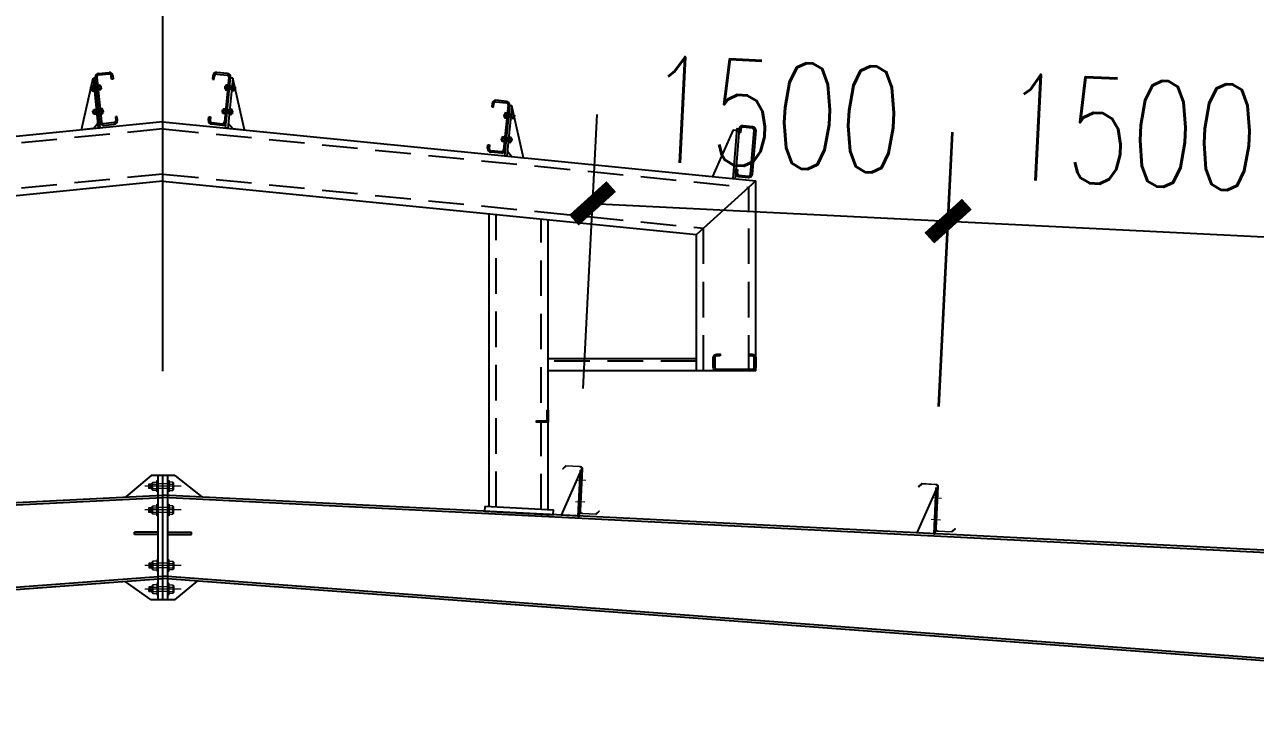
# Model space of a CAD drawing. Extents: x -33967 to 1773478, y -1022458 to -784650.
# Drawn here: x 1696841 to 1702030, y -977684 to -974708 of the extents above; entities that cross this region are included whole.
import ezdxf

# ---------------------------------------------------------------- set-up
doc = ezdxf.new("R2010")
doc.units = 0
doc.header["$LTSCALE"] = 1000
doc.header["$MEASUREMENT"] = 0
doc.linetypes.add('ACAD_ISO02W100', pattern=[15, 12, -3])
doc.linetypes.add('DASHED', pattern=[0.75, 0.5, -0.25])
for name, color, linetype, lineweight in [('6', 253, 'Continuous', 13), ('檩条', 30, 'Continuous', 5), ('螺栓', 15, 'Continuous', 18)]:
    doc.layers.add(name, color=color, linetype=linetype, lineweight=lineweight)
for name, color, linetype in [('AXIS', 3, 'Continuous'), ('BOLT', 251, 'Continuous'), ('G L', 150, 'Continuous'), ('GL', 150, 'Continuous'), ('Prof', 2, 'Continuous'), ('PZ', 202, 'Continuous'), ('SPACE', 7, 'Continuous'), ('型钢', 6, 'Continuous'), ('檩托板', 7, 'Continuous')]:
    doc.layers.add(name, color=color, linetype=linetype)
doc.styles.add('_TCH_DIM_T3', font='SIMPLEX', dxfattribs={"width": 0.705882, "bigfont": 'GBCBIG'})
doc.dimstyles.new('TCH_150_1', dxfattribs={"dimtxt": 446.25, "dimasz": 150, "dimexe": 375, "dimexo": 450, "dimgap": 189.375, "dimtad": 1, "dimdec": 0, "dimzin": 0, "dimdsep": 46, "dimtxsty": '_TCH_DIM_T3', "dimblk": 'ARCHTICK', "dimcen": 0.09, "dimclrd": 256, "dimclre": 256, "dimclrt": 7, "dimazin": 2, "dimtfac": 1, "dimtdec": 0, "dimtix": 1, "dimtmove": 2, "dimatfit": 3, "dimfxl": 1, "dimtolj": 1, "dimtzin": 0, "dimarcsym": 0})
pattern_1 = [(84.2751895, (1625870.034, -1141470.902), (6.3385477, -0.63544338), []), (84.2751895, (1625873.2036, -1141471.2197), (6.3385477, -0.63544338), [3.18515994, -1.59257997])]
pattern_2 = [(84.2751895, (1625870.034, -1141470.902), (6.3385477, -0.63544338), []), (84.2751895, (1625873.2036, -1141471.2197), (6.3385477, -0.63544338), [3.18515994, -1.59257997])]
pattern_3 = [(84.2751895, (1625860.059, -1141570.403), (6.3385477, -0.63544338), []), (84.2751895, (1625863.2285, -1141570.721), (6.3385477, -0.63544338), [3.18515994, -1.59257997])]
pattern_4 = [(84.2751895, (1625860.059, -1141570.403), (6.3385477, -0.63544338), []), (84.2751895, (1625863.2285, -1141570.721), (6.3385477, -0.63544338), [3.18515994, -1.59257997])]
pattern_5 = [(264.2751895, (1660086.821, -800103.0796), (6.3385477, -0.63544338), []), (264.2751895, (1660089.9905, -800103.3973), (6.3385477, -0.63544338), [3.18515994, -1.59257997])]
pattern_6 = [(264.2751895, (1660086.821, -800103.0796), (6.3385477, -0.63544338), []), (264.2751895, (1660089.9905, -800103.3973), (6.3385477, -0.63544338), [3.18515994, -1.59257997])]
pattern_7 = [(264.2751895, (1660076.846, -800202.581), (6.3385477, -0.63544338), []), (264.2751895, (1660080.0154, -800202.8986), (6.3385477, -0.63544338), [3.18515994, -1.59257997])]
pattern_8 = [(264.2751895, (1660076.846, -800202.581), (6.3385477, -0.63544338), []), (264.2751895, (1660080.0154, -800202.8986), (6.3385477, -0.63544338), [3.18515994, -1.59257997])]
pattern_9 = [(84.2751895, (1625870.034, -1141470.902), (6.3385477, -0.63544338), []), (84.2751895, (1625873.2036, -1141471.2197), (6.3385477, -0.63544338), [3.18515994, -1.59257997])]
pattern_10 = [(84.2751895, (1625870.034, -1141470.902), (6.3385477, -0.63544338), []), (84.2751895, (1625873.2036, -1141471.2197), (6.3385477, -0.63544338), [3.18515994, -1.59257997])]
pattern_11 = [(84.2751895, (1625860.059, -1141570.403), (6.3385477, -0.63544338), []), (84.2751895, (1625863.2285, -1141570.721), (6.3385477, -0.63544338), [3.18515994, -1.59257997])]
pattern_12 = [(84.2751895, (1625860.059, -1141570.403), (6.3385477, -0.63544338), []), (84.2751895, (1625863.2285, -1141570.721), (6.3385477, -0.63544338), [3.18515994, -1.59257997])]
pattern_13 = [(264.2751895, (1660086.821, -800103.0796), (6.3385477, -0.63544338), []), (264.2751895, (1660089.9905, -800103.3973), (6.3385477, -0.63544338), [3.18515994, -1.59257997])]
pattern_14 = [(264.2751895, (1660086.821, -800103.0796), (6.3385477, -0.63544338), []), (264.2751895, (1660089.9905, -800103.3973), (6.3385477, -0.63544338), [3.18515994, -1.59257997])]
pattern_15 = [(264.2751895, (1660076.846, -800202.581), (6.3385477, -0.63544338), []), (264.2751895, (1660080.0154, -800202.8986), (6.3385477, -0.63544338), [3.18515994, -1.59257997])]
pattern_16 = [(264.2751895, (1660076.846, -800202.581), (6.3385477, -0.63544338), []), (264.2751895, (1660080.0154, -800202.8986), (6.3385477, -0.63544338), [3.18515994, -1.59257997])]

# ---------------------------------------------------------------- blocks, each defined once
blk = doc.blocks.new('LT')
at = {"layer": '檩托板', "elevation": 0.3}
for points in [[(1356481.7, 98209.6), (1356487.7, 98210), (1356497.9, 98018.2), (1356491.9, 98017.9)], [(1356488.2, 98200), (1356497.9, 98018.2), (1356567.8, 98021.9)]]:
    blk.add_lwpolyline(points, close=True, dxfattribs=at)
at = {"layer": '檩条', "color": 1, "linetype": 'Continuous'}
for p, q in [((1356503.9, 98171, -1.7), (1356464.1, 98168.9, -1.7)), ((1356508.8, 98079.6, -1.7), (1356468.9, 98077.5, -1.7))]:
    blk.add_line(p, q, dxfattribs=at)
at = {"layer": '檩条', "elevation": -1.7}
blk.add_lwpolyline([(1356481.4, 98214.6, -0.414214), (1356490.9, 98225.1), (1356546.6, 98228.1), (1356560.7, 98215.4), (1356562.7, 98217.6), (1356547.7, 98231.2), (1356487.7, 98228, 0.414214), (1356478.3, 98217.5), (1356487.7, 98040.7, -0.414214), (1356478.2, 98030.2), (1356422.6, 98027.2), (1356408.4, 98040), (1356406.4, 98037.7), (1356421.5, 98024.2), (1356481.4, 98027.4, 0.414214), (1356490.9, 98037.9), (1356481.4, 98214.6)], format="xyb", dxfattribs=at)
at = {"layer": '檩条', "color": 1, "linetype": 'Continuous'}
for points in [[(1356481.5, 98157.6, -1.7), (1356480.2, 98182, -1.7), (1356490.5, 98158, -1.7), (1356489.2, 98182.5, -1.7)], [(1356485, 98090.6, -1.7), (1356486.3, 98066.2, -1.7), (1356494, 98091.1, -1.7), (1356495.3, 98066.7, -1.7)]]:
    blk.add_solid(points, dxfattribs=at)
blk = doc.blocks.new('_ArchTick')
at = {"color": 0, "linetype": 'ByBlock', "const_width": 0.4}
blk.add_lwpolyline([(-0.5, -0.5), (0.5, 0.5)], dxfattribs=at)
blk = doc.blocks.new('*D476')
at = {"layer": 'AXIS', "lineweight": -2, "transparency": 16777216}
for p, q in [((1699196.4, -976243.1), (1699254.2, -975087.4)), ((1700694.5, -976318), (1700752.3, -975162.3)), ((1699235.5, -975461.9), (1700733.6, -975536.8))]:
    blk.add_line(p, q, dxfattribs=at)
at = {"layer": 'Defpoints', "color": 0, "transparency": 16777216}
for p in [(1700733.6, -975536.8), (1699173.9, -976692.6, 0), (1700672.1, -976767.5, 0)]:
    blk.add_point(p, dxfattribs=at)
at = {"layer": 'AXIS', "lineweight": -2, "transparency": 16777216, "xscale": 150, "yscale": 150, "zscale": 150}
for p, rotation in [((1699235.5, -975461.9), 177.1375947688727), ((1700733.6, -975536.8), 357.1375947688728)]:
    blk.add_blockref('_ArchTick', p, dxfattribs=dict(at, rotation=rotation))
at = {"layer": 'AXIS', "color": 7, "transparency": 16777216, "insert": (1700005.1, -975087.4), "char_height": 446.25, "attachment_point": 5, "rotation": 357.1376, "style": '_TCH_DIM_T3'}
blk.add_mtext('\\A1;1500', dxfattribs=at)
blk = doc.blocks.new('*D477')
at = {"layer": 'AXIS', "lineweight": -2, "transparency": 16777216}
for p, q in [((1700696.4, -976318.1), (1700754.2, -975162.4)), ((1702194.5, -976393), (1702252.3, -975237.3)), ((1700735.5, -975536.9), (1702233.6, -975611.8))]:
    blk.add_line(p, q, dxfattribs=at)
at = {"layer": 'Defpoints', "color": 0, "transparency": 16777216}
for p in [(1702233.6, -975611.8), (1700673.9, -976767.6, 0), (1702172.1, -976842.5, 0)]:
    blk.add_point(p, dxfattribs=at)
at = {"layer": 'AXIS', "lineweight": -2, "transparency": 16777216, "xscale": 150, "yscale": 150, "zscale": 150}
for p, rotation in [((1700735.5, -975536.9), 177.1375947688727), ((1702233.6, -975611.8), 357.1375947688728)]:
    blk.add_blockref('_ArchTick', p, dxfattribs=dict(at, rotation=rotation))
at = {"layer": 'AXIS', "color": 7, "transparency": 16777216, "insert": (1701505.1, -975162.4), "char_height": 446.25, "attachment_point": 5, "rotation": 357.1376, "style": '_TCH_DIM_T3'}
blk.add_mtext('\\A1;1500', dxfattribs=at)
blk = doc.blocks.new('*D2005')
at = {"layer": 'AXIS', "lineweight": -2, "transparency": 16777216}
for p, q in [((1691423.9, -975399.2), (1691423.9, -972735.5)), ((1697423.9, -976169.9), (1697423.9, -972735.5)), ((1691423.9, -973110.5), (1697423.9, -973110.5))]:
    blk.add_line(p, q, dxfattribs=at)
at = {"layer": 'Defpoints', "color": 0, "transparency": 16777216}
for p in [(1697423.9, -973110.5), (1691423.9, -975849.2), (1697423.9, -976619.9, 2.6)]:
    blk.add_point(p, dxfattribs=at)
at = {"layer": 'AXIS', "lineweight": -2, "transparency": 16777216, "xscale": 150, "yscale": 150, "zscale": 150, "rotation": 180}
blk.add_blockref('_ArchTick', (1691423.9, -973110.5), dxfattribs=at)
at = {"layer": 'AXIS', "lineweight": -2, "transparency": 16777216, "xscale": 150, "yscale": 150, "zscale": 150}
blk.add_blockref('_ArchTick', (1697423.9, -973110.5), dxfattribs=at)
at = {"layer": 'AXIS', "color": 7, "transparency": 16777216, "insert": (1694423.9, -972698), "char_height": 446.25, "attachment_point": 5, "style": '_TCH_DIM_T3'}
blk.add_mtext('\\A1;6000', dxfattribs=at)
blk = doc.blocks.new('*D2009')
at = {"layer": 'AXIS', "lineweight": -2, "transparency": 16777216}
for p, q in [((1697423.9, -976169.9), (1697423.9, -972735.5)), ((1703423.9, -975399.2), (1703423.9, -972735.5)), ((1703423.9, -973110.5), (1697423.9, -973110.5))]:
    blk.add_line(p, q, dxfattribs=at)
at = {"layer": 'Defpoints', "color": 0, "transparency": 16777216}
for p in [(1697423.9, -973110.5), (1703423.9, -975849.2), (1697423.9, -976619.9, 2.6)]:
    blk.add_point(p, dxfattribs=at)
at = {"layer": 'AXIS', "lineweight": -2, "transparency": 16777216, "xscale": 150, "yscale": 150, "zscale": 150, "rotation": 180}
blk.add_blockref('_ArchTick', (1697423.9, -973110.5), dxfattribs=at)
at = {"layer": 'AXIS', "lineweight": -2, "transparency": 16777216, "xscale": 150, "yscale": 150, "zscale": 150}
blk.add_blockref('_ArchTick', (1703423.9, -973110.5), dxfattribs=at)
at = {"layer": 'AXIS', "color": 7, "transparency": 16777216, "insert": (1700423.9, -972698), "char_height": 446.25, "attachment_point": 5, "style": '_TCH_DIM_T3'}
blk.add_mtext('\\A1;6000', dxfattribs=at)

msp = doc.modelspace()

# ---------------------------------------------------------------- hatches: boundary and pattern name
at = {"layer": '螺栓'}
h = msp.add_hatch(dxfattribs=at)
h.set_pattern_fill('BRASS', color=256, scale=1.0032, angle=90, style=0)
h.set_pattern_definition(pattern_1)
h.paths.add_polyline_path([(1697377.6, -976644.6), (1697363.9, -976644.6), (1697363.9, -976664.6), (1697377.6, -976664.6)])
h = msp.add_hatch(dxfattribs=at)
h.set_pattern_fill('BRASS', color=256, scale=1.0032, angle=90, style=0)
h.set_pattern_definition(pattern_2)
h.paths.add_polyline_path([(1697377.6, -976644.6), (1697363.9, -976644.6), (1697363.9, -976664.6), (1697377.6, -976664.6)])
h = msp.add_hatch(dxfattribs=at)
h.set_pattern_fill('BRASS', color=256, scale=1.0032, angle=90, style=0)
h.set_pattern_definition(pattern_1)
h.paths.add_polyline_path([(1697377.6, -976644.6), (1697363.9, -976644.6), (1697363.9, -976664.6), (1697377.6, -976664.6)])
h = msp.add_hatch(dxfattribs=at)
h.set_pattern_fill('BRASS', color=256, scale=1.0032, angle=90, style=0)
h.set_pattern_definition(pattern_2)
h.paths.add_polyline_path([(1697377.6, -976644.6), (1697363.9, -976644.6), (1697363.9, -976664.6), (1697377.6, -976664.6)])
h = msp.add_hatch(dxfattribs=at)
h.set_pattern_fill('BRASS', color=256, scale=1.0032, angle=90, style=0)
h.set_pattern_definition(pattern_9)
h.paths.add_polyline_path([(1697377.6, -976644.6), (1697363.9, -976644.6), (1697363.9, -976664.6), (1697377.6, -976664.6)])
h = msp.add_hatch(dxfattribs=at)
h.set_pattern_fill('BRASS', color=256, scale=1.0032, angle=90, style=0)
h.set_pattern_definition(pattern_10)
h.paths.add_polyline_path([(1697377.6, -976644.6), (1697363.9, -976644.6), (1697363.9, -976664.6), (1697377.6, -976664.6)])
h = msp.add_hatch(dxfattribs=at)
h.set_pattern_fill('BRASS', color=256, scale=1.0032, angle=90, style=0)
h.set_pattern_definition(pattern_9)
h.paths.add_polyline_path([(1697377.6, -976644.6), (1697363.9, -976644.6), (1697363.9, -976664.6), (1697377.6, -976664.6)])
h = msp.add_hatch(dxfattribs=at)
h.set_pattern_fill('BRASS', color=256, scale=1.0032, angle=90, style=0)
h.set_pattern_definition(pattern_10)
h.paths.add_polyline_path([(1697377.6, -976644.6), (1697363.9, -976644.6), (1697363.9, -976664.6), (1697377.6, -976664.6)])
h = msp.add_hatch(dxfattribs=at)
h.set_pattern_fill('BRASS', color=256, scale=1.0032, angle=90, style=0)
h.set_pattern_definition(pattern_3)
h.paths.add_polyline_path([(1697377.6, -976744.6), (1697363.9, -976744.6), (1697363.9, -976764.6), (1697377.6, -976764.6)])
h = msp.add_hatch(dxfattribs=at)
h.set_pattern_fill('BRASS', color=256, scale=1.0032, angle=90, style=0)
h.set_pattern_definition(pattern_4)
h.paths.add_polyline_path([(1697377.6, -976744.6), (1697363.9, -976744.6), (1697363.9, -976764.6), (1697377.6, -976764.6)])
h = msp.add_hatch(dxfattribs=at)
h.set_pattern_fill('BRASS', color=256, scale=1.0032, angle=90, style=0)
h.set_pattern_definition(pattern_3)
h.paths.add_polyline_path([(1697377.6, -976744.6), (1697363.9, -976744.6), (1697363.9, -976764.6), (1697377.6, -976764.6)])
h = msp.add_hatch(dxfattribs=at)
h.set_pattern_fill('BRASS', color=256, scale=1.0032, angle=90, style=0)
h.set_pattern_definition(pattern_4)
h.paths.add_polyline_path([(1697377.6, -976744.6), (1697363.9, -976744.6), (1697363.9, -976764.6), (1697377.6, -976764.6)])
h = msp.add_hatch(dxfattribs=at)
h.set_pattern_fill('BRASS', color=256, scale=1.0032, angle=90, style=0)
h.set_pattern_definition(pattern_11)
h.paths.add_polyline_path([(1697377.6, -976744.6), (1697363.9, -976744.6), (1697363.9, -976764.6), (1697377.6, -976764.6)])
h = msp.add_hatch(dxfattribs=at)
h.set_pattern_fill('BRASS', color=256, scale=1.0032, angle=90, style=0)
h.set_pattern_definition(pattern_12)
h.paths.add_polyline_path([(1697377.6, -976744.6), (1697363.9, -976744.6), (1697363.9, -976764.6), (1697377.6, -976764.6)])
h = msp.add_hatch(dxfattribs=at)
h.set_pattern_fill('BRASS', color=256, scale=1.0032, angle=90, style=0)
h.set_pattern_definition(pattern_11)
h.paths.add_polyline_path([(1697377.6, -976744.6), (1697363.9, -976744.6), (1697363.9, -976764.6), (1697377.6, -976764.6)])
h = msp.add_hatch(dxfattribs=at)
h.set_pattern_fill('BRASS', color=256, scale=1.0032, angle=90, style=0)
h.set_pattern_definition(pattern_12)
h.paths.add_polyline_path([(1697377.6, -976744.6), (1697363.9, -976744.6), (1697363.9, -976764.6), (1697377.6, -976764.6)])
h = msp.add_hatch(dxfattribs=at)
h.set_pattern_fill('BRASS', color=256, scale=1.0032, angle=90, style=0)
h.set_pattern_definition(pattern_5)
h.paths.add_polyline_path([(1697377.6, -976998.8), (1697363.9, -976998.8), (1697363.9, -976978.7), (1697377.6, -976978.7)])
h = msp.add_hatch(dxfattribs=at)
h.set_pattern_fill('BRASS', color=256, scale=1.0032, angle=90, style=0)
h.set_pattern_definition(pattern_6)
h.paths.add_polyline_path([(1697377.6, -976998.8), (1697363.9, -976998.8), (1697363.9, -976978.7), (1697377.6, -976978.7)])
h = msp.add_hatch(dxfattribs=at)
h.set_pattern_fill('BRASS', color=256, scale=1.0032, angle=90, style=0)
h.set_pattern_definition(pattern_5)
h.paths.add_polyline_path([(1697377.6, -976998.8), (1697363.9, -976998.8), (1697363.9, -976978.7), (1697377.6, -976978.7)])
h = msp.add_hatch(dxfattribs=at)
h.set_pattern_fill('BRASS', color=256, scale=1.0032, angle=90, style=0)
h.set_pattern_definition(pattern_6)
h.paths.add_polyline_path([(1697377.6, -976998.8), (1697363.9, -976998.8), (1697363.9, -976978.7), (1697377.6, -976978.7)])
h = msp.add_hatch(dxfattribs=at)
h.set_pattern_fill('BRASS', color=256, scale=1.0032, angle=90, style=0)
h.set_pattern_definition(pattern_13)
h.paths.add_polyline_path([(1697377.6, -976998.8), (1697363.9, -976998.8), (1697363.9, -976978.7), (1697377.6, -976978.7)])
h = msp.add_hatch(dxfattribs=at)
h.set_pattern_fill('BRASS', color=256, scale=1.0032, angle=90, style=0)
h.set_pattern_definition(pattern_14)
h.paths.add_polyline_path([(1697377.6, -976998.8), (1697363.9, -976998.8), (1697363.9, -976978.7), (1697377.6, -976978.7)])
h = msp.add_hatch(dxfattribs=at)
h.set_pattern_fill('BRASS', color=256, scale=1.0032, angle=90, style=0)
h.set_pattern_definition(pattern_13)
h.paths.add_polyline_path([(1697377.6, -976998.8), (1697363.9, -976998.8), (1697363.9, -976978.7), (1697377.6, -976978.7)])
h = msp.add_hatch(dxfattribs=at)
h.set_pattern_fill('BRASS', color=256, scale=1.0032, angle=90, style=0)
h.set_pattern_definition(pattern_14)
h.paths.add_polyline_path([(1697377.6, -976998.8), (1697363.9, -976998.8), (1697363.9, -976978.7), (1697377.6, -976978.7)])
h = msp.add_hatch(dxfattribs=at)
h.set_pattern_fill('BRASS', color=256, scale=1.0032, angle=90, style=0)
h.set_pattern_definition(pattern_7)
h.paths.add_polyline_path([(1697377.6, -977098.8), (1697363.9, -977098.8), (1697363.9, -977078.7), (1697377.6, -977078.7)])
h = msp.add_hatch(dxfattribs=at)
h.set_pattern_fill('BRASS', color=256, scale=1.0032, angle=90, style=0)
h.set_pattern_definition(pattern_8)
h.paths.add_polyline_path([(1697377.6, -977098.8), (1697363.9, -977098.8), (1697363.9, -977078.7), (1697377.6, -977078.7)])
h = msp.add_hatch(dxfattribs=at)
h.set_pattern_fill('BRASS', color=256, scale=1.0032, angle=90, style=0)
h.set_pattern_definition(pattern_7)
h.paths.add_polyline_path([(1697377.6, -977098.8), (1697363.9, -977098.8), (1697363.9, -977078.7), (1697377.6, -977078.7)])
h = msp.add_hatch(dxfattribs=at)
h.set_pattern_fill('BRASS', color=256, scale=1.0032, angle=90, style=0)
h.set_pattern_definition(pattern_8)
h.paths.add_polyline_path([(1697377.6, -977098.8), (1697363.9, -977098.8), (1697363.9, -977078.7), (1697377.6, -977078.7)])
h = msp.add_hatch(dxfattribs=at)
h.set_pattern_fill('BRASS', color=256, scale=1.0032, angle=90, style=0)
h.set_pattern_definition(pattern_15)
h.paths.add_polyline_path([(1697377.6, -977098.8), (1697363.9, -977098.8), (1697363.9, -977078.7), (1697377.6, -977078.7)])
h = msp.add_hatch(dxfattribs=at)
h.set_pattern_fill('BRASS', color=256, scale=1.0032, angle=90, style=0)
h.set_pattern_definition(pattern_16)
h.paths.add_polyline_path([(1697377.6, -977098.8), (1697363.9, -977098.8), (1697363.9, -977078.7), (1697377.6, -977078.7)])
h = msp.add_hatch(dxfattribs=at)
h.set_pattern_fill('BRASS', color=256, scale=1.0032, angle=90, style=0)
h.set_pattern_definition(pattern_15)
h.paths.add_polyline_path([(1697377.6, -977098.8), (1697363.9, -977098.8), (1697363.9, -977078.7), (1697377.6, -977078.7)])
h = msp.add_hatch(dxfattribs=at)
h.set_pattern_fill('BRASS', color=256, scale=1.0032, angle=90, style=0)
h.set_pattern_definition(pattern_16)
h.paths.add_polyline_path([(1697377.6, -977098.8), (1697363.9, -977098.8), (1697363.9, -977078.7), (1697377.6, -977078.7)])

# ---------------------------------------------------------------- linework, layer by layer
at = {"layer": '6', "linetype": 'ACAD_ISO02W100', "ltscale": 2}
for p, q in [((1697500.1, -976654.6), (1697347.8, -976654.6)), ((1697500.1, -976654.6), (1697347.8, -976654.6)), ((1697500.1, -976754.6), (1697347.8, -976754.6)), ((1697500.1, -976754.6), (1697347.8, -976754.6)), ((1697500.1, -976988.7), (1697347.8, -976988.7)), ((1697500.1, -976988.7), (1697347.8, -976988.7)), ((1697500.1, -977088.7), (1697347.8, -977088.7)), ((1697500.1, -977088.7), (1697347.8, -977088.7))]:
    msp.add_line(p, q, dxfattribs=at)
at = {"layer": 'BOLT'}
for p, q in [((1697129.9, -974966.1), (1697122.5, -974966.9)), ((1697122.5, -974966.9), (1697124.6, -974987.5)), ((1697129.9, -974966), (1697132.4, -974965.8)), ((1697132, -974986.9), (1697129.9, -974966)), ((1697132.4, -974965.8), (1697134.5, -974986.7)), ((1697136.8, -974969.8), (1697151.8, -974968.3)), ((1697151.4, -974963.9), (1697148.9, -974964.1)), ((1697148.9, -974964.1), (1697151, -974985)), ((1697149.3, -974968.8), (1697149.3, -974968.6)), ((1697149.3, -974968.6), (1697149.3, -974968.9)), ((1697151.4, -974964), (1697158.7, -974963.2)), ((1697153.4, -974984.8), (1697151.4, -974963.9)), ((1697162.4, -974968.1), (1697151.9, -974969.1)), ((1697158.7, -974963.2), (1697160.8, -974983.9)), ((1697162.4, -974968.1), (1697162.4, -974968.1)), ((1697162.4, -974968.1), (1697163.4, -974978.4)), ((1697685.5, -974968.1), (1697684.4, -974978.4)), ((1697685.5, -974968.1), (1697696, -974969.1)), ((1697685.5, -974968.1), (1697685.5, -974968.1)), ((1697689.1, -974963.2), (1697687, -974983.9)), ((1697696.5, -974964), (1697689.1, -974963.2)), ((1697694.4, -974984.8), (1697696.5, -974963.9)), ((1697711, -974969.8), (1697696, -974968.3)), ((1697696.5, -974963.9), (1697699, -974964.1)), ((1697699, -974964.1), (1697696.9, -974985)), ((1697698.5, -974968.8), (1697698.5, -974968.6)), ((1697698.5, -974968.6), (1697698.5, -974968.9)), ((1697715.4, -974965.8), (1697713.4, -974986.7)), ((1697717.9, -974966), (1697715.4, -974965.8)), ((1697715.8, -974986.9), (1697717.9, -974966)), ((1697717.9, -974966.1), (1697725.3, -974966.9)), ((1697725.3, -974966.9), (1697723.2, -974987.5)), ((1697118.9, -974972.1), (1697136.9, -974970.3)), ((1697118.9, -974972.1), (1697119.9, -974983.1)), ((1697118.9, -974972.4), (1697118.9, -974972.1)), ((1697119.9, -974983.1), (1697138, -974981.3)), ((1697123.1, -974972), (1697130.4, -974971.3)), ((1697124.1, -974982.4), (1697131.5, -974981.6)), ((1697124.6, -974987.5), (1697132, -974986.8)), ((1697132, -974986.9), (1697134.5, -974986.7)), ((1697132.8, -974970.2), (1697136.8, -974969.8)), ((1697132.8, -974970.2), (1697132.9, -974970.5)), ((1697132.9, -974970.4), (1697132.8, -974970.2)), ((1697134, -974982.2), (1697138, -974981.8)), ((1697134.5, -974986.7), (1697134.5, -974986.4)), ((1697138, -974981.8), (1697136.8, -974969.8)), ((1697136.9, -974970.3), (1697151.9, -974968.8)), ((1697138, -974981.3), (1697152.9, -974979.8)), ((1697138, -974981.8), (1697153, -974980.3)), ((1697138, -974981.8), (1697138, -974981.5)), ((1697138, -974981.6), (1697138, -974981.8)), ((1697151, -974985), (1697150.9, -974984.7)), ((1697153.4, -974984.8), (1697151, -974985)), ((1697163.4, -974978.4), (1697152.9, -974979.5)), ((1697160.8, -974983.9), (1697153.4, -974984.7)), ((1697684.4, -974978.4), (1697694.9, -974979.5)), ((1697687, -974983.9), (1697694.4, -974984.7)), ((1697694.4, -974984.8), (1697696.9, -974985)), ((1697709.8, -974981.8), (1697694.8, -974980.3)), ((1697709.9, -974981.3), (1697694.9, -974979.8)), ((1697711, -974970.3), (1697696, -974968.8)), ((1697696.9, -974985), (1697696.9, -974984.7)), ((1697709.8, -974981.8), (1697711, -974969.8)), ((1697709.8, -974981.8), (1697709.8, -974981.5)), ((1697709.8, -974981.6), (1697709.8, -974981.8)), ((1697713.8, -974982.2), (1697709.8, -974981.8)), ((1697727.9, -974983.1), (1697709.9, -974981.3)), ((1697715, -974970.2), (1697711, -974969.8)), ((1697729, -974972.1), (1697711, -974970.3)), ((1697713.4, -974986.7), (1697713.4, -974986.4)), ((1697715.8, -974986.9), (1697713.4, -974986.7)), ((1697715, -974970.2), (1697715, -974970.5)), ((1697715, -974970.4), (1697715, -974970.2)), ((1697723.2, -974987.5), (1697715.9, -974986.8)), ((1697723.7, -974982.4), (1697716.4, -974981.6)), ((1697724.8, -974972), (1697717.4, -974971.3)), ((1697729, -974972.1), (1697727.9, -974983.1)), ((1697729, -974972.4), (1697729, -974972.1)), ((1697128.8, -975071.6), (1697146.8, -975069.8)), ((1697129.9, -975082.6), (1697128.8, -975071.6)), ((1697132.5, -975066.4), (1697139.9, -975065.6)), ((1697134.6, -975087), (1697132.5, -975066.4)), ((1697133, -975071.5), (1697140.4, -975070.8)), ((1697139.9, -975065.5), (1697142.4, -975065.3)), ((1697139.9, -975065.5), (1697142, -975086.4)), ((1697144.4, -975086.2), (1697142.4, -975065.3)), ((1697142.4, -975065.3), (1697142.4, -975065.5)), ((1697142.8, -975069.7), (1697146.8, -975069.3)), ((1697146.8, -975069.3), (1697161.8, -975067.8)), ((1697146.8, -975069.8), (1697161.8, -975068.3)), ((1697146.8, -975069.5), (1697146.8, -975069.3)), ((1697146.8, -975069.3), (1697146.8, -975069.6)), ((1697146.8, -975069.3), (1697148, -975081.3)), ((1697161.3, -975063.4), (1697158.8, -975063.6)), ((1697158.8, -975063.6), (1697158.8, -975063.9)), ((1697160.9, -975084.5), (1697158.8, -975063.6)), ((1697168.7, -975062.7), (1697161.3, -975063.5)), ((1697161.3, -975063.4), (1697163.4, -975084.3)), ((1697172.3, -975067.6), (1697161.8, -975068.6)), ((1697170.8, -975083.4), (1697168.7, -975062.7)), ((1697173.4, -975078), (1697172.3, -975067.6)), ((1697674.5, -975078), (1697675.5, -975067.6)), ((1697675.5, -975067.6), (1697686, -975068.6)), ((1697677.1, -975083.4), (1697679.1, -975062.7)), ((1697679.1, -975062.7), (1697686.5, -975063.5)), ((1697686.5, -975063.4), (1697684.4, -975084.3)), ((1697701, -975069.8), (1697686, -975068.3)), ((1697701.1, -975069.3), (1697686.1, -975067.8)), ((1697686.5, -975063.4), (1697689, -975063.6)), ((1697686.9, -975084.5), (1697689, -975063.6)), ((1697689, -975063.6), (1697689, -975063.9)), ((1697701.1, -975069.3), (1697699.9, -975081.3)), ((1697701, -975069.5), (1697701.1, -975069.3)), ((1697701.1, -975069.3), (1697701, -975069.6)), ((1697719, -975071.6), (1697701, -975069.8)), ((1697705, -975069.7), (1697701.1, -975069.3)), ((1697703.4, -975086.2), (1697705.5, -975065.3)), ((1697708, -975065.5), (1697705.5, -975065.3)), ((1697705.5, -975065.3), (1697705.5, -975065.5)), ((1697708, -975065.5), (1697705.9, -975086.4)), ((1697714.8, -975071.5), (1697707.5, -975070.8)), ((1697715.3, -975066.4), (1697708, -975065.6)), ((1697713.3, -975087), (1697715.3, -975066.4)), ((1697717.9, -975082.6), (1697719, -975071.6)), ((1697129.9, -975082.6), (1697147.9, -975080.8)), ((1697129.9, -975082.3), (1697129.9, -975082.6)), ((1697134, -975081.9), (1697141.4, -975081.1)), ((1697141.9, -975086.3), (1697134.6, -975087)), ((1697142, -975086.4), (1697144.4, -975086.2)), ((1697144, -975081.7), (1697148, -975081.3)), ((1697144, -975081.7), (1697144, -975081.4)), ((1697144, -975081.5), (1697144, -975081.7)), ((1697147.9, -975080.8), (1697162.9, -975079.3)), ((1697148, -975081.3), (1697162.9, -975079.8)), ((1697160.5, -975080), (1697160.4, -975079.7)), ((1697160.4, -975079.9), (1697160.5, -975080)), ((1697163.4, -975084.3), (1697160.9, -975084.5)), ((1697173.4, -975077.9), (1697162.9, -975079)), ((1697163.4, -975084.2), (1697170.8, -975083.4)), ((1697173.4, -975078), (1697173.4, -975078)), ((1697674.5, -975077.9), (1697685, -975079)), ((1697674.5, -975078), (1697674.5, -975078)), ((1697684.5, -975084.2), (1697677.1, -975083.4)), ((1697684.4, -975084.3), (1697686.9, -975084.5)), ((1697699.9, -975080.8), (1697684.9, -975079.3)), ((1697699.9, -975081.3), (1697684.9, -975079.8)), ((1697687.4, -975080), (1697687.4, -975079.7)), ((1697687.4, -975079.9), (1697687.4, -975080)), ((1697717.9, -975082.6), (1697699.9, -975080.8)), ((1697703.9, -975081.7), (1697699.9, -975081.3)), ((1697705.9, -975086.4), (1697703.4, -975086.2)), ((1697703.9, -975081.7), (1697703.9, -975081.4)), ((1697703.9, -975081.5), (1697703.9, -975081.7)), ((1697705.9, -975086.3), (1697713.3, -975087)), ((1697713.8, -975081.9), (1697706.4, -975081.1)), ((1697718, -975082.3), (1697717.9, -975082.6)), ((1698862.4, -975085.8), (1698861.3, -975096.1)), ((1698861.3, -975096.1), (1698871.8, -975097.2)), ((1698862.4, -975085.8), (1698872.9, -975086.8)), ((1698862.4, -975085.8), (1698862.4, -975085.8)), ((1698866, -975080.9), (1698863.9, -975101.6)), ((1698863.9, -975101.6), (1698871.3, -975102.3)), ((1698873.4, -975081.7), (1698866, -975080.9)), ((1698871.3, -975102.5), (1698873.4, -975081.6)), ((1698871.3, -975102.5), (1698873.8, -975102.7)), ((1698886.8, -975099), (1698871.8, -975097.5)), ((1698886.7, -975099.5), (1698871.8, -975098)), ((1698887.9, -975088), (1698872.9, -975086.5)), ((1698887.9, -975087.5), (1698873, -975086)), ((1698873.4, -975081.6), (1698875.9, -975081.8)), ((1698875.9, -975081.8), (1698873.8, -975102.7)), ((1698873.8, -975102.7), (1698873.8, -975102.4)), ((1698875.4, -975086.5), (1698875.4, -975086.3)), ((1698875.4, -975086.3), (1698875.4, -975086.6)), ((1698886.7, -975099.5), (1698887.9, -975087.5)), ((1698886.7, -975099.5), (1698886.8, -975099.2)), ((1698886.8, -975099.3), (1698886.7, -975099.5)), ((1698890.7, -975099.9), (1698886.7, -975099.5)), ((1698904.8, -975100.8), (1698886.8, -975099)), ((1698891.9, -975087.9), (1698887.9, -975087.5)), ((1698905.9, -975089.8), (1698887.9, -975088)), ((1698892.4, -975083.5), (1698890.3, -975104.3)), ((1698890.3, -975104.3), (1698890.3, -975104.1)), ((1698892.8, -975104.6), (1698890.3, -975104.3)), ((1698891.9, -975087.9), (1698891.9, -975088.2)), ((1698891.9, -975088.1), (1698891.9, -975087.9)), ((1698894.8, -975083.7), (1698892.4, -975083.5)), ((1698892.8, -975104.6), (1698894.8, -975083.7)), ((1698900.1, -975105.2), (1698892.8, -975104.5)), ((1698900.7, -975100.1), (1698893.3, -975099.3)), ((1698901.7, -975089.7), (1698894.3, -975089)), ((1698894.8, -975083.8), (1698902.2, -975084.5)), ((1698902.2, -975084.5), (1698900.1, -975105.2)), ((1698905.9, -975089.8), (1698904.8, -975100.8)), ((1698905.9, -975090.1), (1698905.9, -975089.8)), ((1698851.4, -975195.6), (1698852.4, -975185.3)), ((1698851.4, -975195.6), (1698851.4, -975195.6)), ((1698851.4, -975195.6), (1698861.9, -975196.7)), ((1698852.4, -975185.3), (1698862.9, -975186.3)), ((1698854, -975201.1), (1698856.1, -975180.4)), ((1698861.4, -975201.8), (1698854, -975201.1)), ((1698856.1, -975180.4), (1698863.4, -975181.2)), ((1698863.5, -975181.1), (1698861.4, -975202)), ((1698861.4, -975202), (1698863.9, -975202.2)), ((1698876.8, -975199), (1698861.8, -975197.5)), ((1698876.8, -975198.5), (1698861.9, -975197)), ((1698878, -975187), (1698863, -975185.5)), ((1698877.9, -975187.5), (1698863, -975186)), ((1698863.5, -975181.1), (1698865.9, -975181.3)), ((1698863.9, -975202.2), (1698865.9, -975181.3)), ((1698864.3, -975197.7), (1698864.3, -975197.4)), ((1698864.3, -975197.6), (1698864.3, -975197.7)), ((1698865.9, -975181.3), (1698865.9, -975181.6)), ((1698878, -975187), (1698876.8, -975199)), ((1698894.9, -975200.3), (1698876.8, -975198.5)), ((1698880.8, -975199.4), (1698876.8, -975199)), ((1698896, -975189.3), (1698877.9, -975187.5)), ((1698882, -975187.4), (1698878, -975187)), ((1698878, -975187.2), (1698878, -975187)), ((1698878, -975187), (1698878, -975187.3)), ((1698880.3, -975203.9), (1698882.4, -975183)), ((1698882.8, -975204.1), (1698880.3, -975203.9)), ((1698880.8, -975199.4), (1698880.8, -975199.1)), ((1698880.8, -975199.2), (1698880.8, -975199.4)), ((1698884.9, -975183.2), (1698882.4, -975183)), ((1698882.4, -975183), (1698882.4, -975183.2)), ((1698884.9, -975183.2), (1698882.8, -975204.1)), ((1698882.8, -975204), (1698890.2, -975204.7)), ((1698890.7, -975199.6), (1698883.3, -975198.8)), ((1698891.7, -975189.2), (1698884.4, -975188.5)), ((1698892.3, -975184), (1698884.9, -975183.3)), ((1698890.2, -975204.7), (1698892.3, -975184)), ((1698894.9, -975200.3), (1698896, -975189.3)), ((1698894.9, -975200), (1698894.9, -975200.3)), ((1697362.8, -976661.6), (1697362.8, -976661.3)), ((1697362.8, -976661.4), (1697362.8, -976661.6))]:
    msp.add_line(p, q, dxfattribs=at)
for centre, start, end in [((1697128.5, -974970.7), 133.226, 190.5385), ((1697153.7, -974968.2), 0.8827, 58.1952), ((1697694.2, -974968.2), 121.8048, 179.1173), ((1697719.3, -974970.7), 349.4615, 46.774), ((1697129.7, -974982.6), 180.8827, 238.1952), ((1697154.8, -974980.1), 313.226, 10.5385), ((1697693, -974980.1), 169.4615, 226.774), ((1697718.1, -974982.6), 301.8048, 359.1173), ((1697138.5, -975070.2), 133.226, 190.5385), ((1697163.6, -975067.7), 0.8827, 58.1952), ((1697684.2, -975067.7), 121.8048, 179.1173), ((1697709.4, -975070.2), 349.4615, 46.774), ((1697139.7, -975082.1), 180.8827, 238.1952), ((1697164.8, -975079.6), 313.226, 10.5385), ((1697683, -975079.6), 169.4615, 226.774), ((1697708.2, -975082.1), 301.8048, 359.1173), ((1698869.9, -975097.8), 169.4615, 226.774), ((1698871.1, -975085.9), 121.8048, 179.1173), ((1698895.1, -975100.3), 301.8048, 359.1173), ((1698896.2, -975088.4), 349.4615, 46.774), ((1698860, -975197.3), 169.4615, 226.774), ((1698861.2, -975185.4), 121.8048, 179.1173), ((1698885.1, -975199.8), 301.8048, 359.1173), ((1698886.3, -975187.9), 349.4615, 46.774)]:
    msp.add_arc(centre, 5.58, start, end, dxfattribs=at)
at = {"layer": 'G L'}
for points in [[(1679173.9, -976690), (1688423.9, -977152.5), (1697423.9, -976702.5)], [(1688423.9, -977142.5), (1697423.9, -976692.5)], [(1715673.9, -976690), (1706423.9, -977152.5), (1697423.9, -976702.5)], [(1706198.9, -977131.2), (1697423.9, -976692.5)], [(1706198.4, -977141.2), (1697423.9, -976702.5)], [(1688849, -977673.7), (1697423.9, -977032.9)], [(1688849, -977683.7), (1697423.9, -977042.9)], [(1705999, -977673.7), (1697423.9, -977032.9)], [(1705999, -977683.7), (1697423.9, -977042.9)]]:
    msp.add_lwpolyline(points, dxfattribs=at)
at = {"layer": 'GL'}
for p, q in [((1697373.9, -976609.6), (1697267.6, -976699.6)), ((1697473.9, -976609.6), (1697373.9, -976609.6)), ((1697403.9, -977133.7), (1697403.9, -976609.6)), ((1697423.9, -977133.7), (1697423.9, -976609.6)), ((1697443.9, -977133.7), (1697443.9, -976609.6)), ((1697473.9, -976609.6), (1697588.4, -976699.6)), ((1697303.9, -976858.1), (1697303.9, -976848.1)), ((1697403.9, -976848.1), (1697303.9, -976848.1)), ((1697303.9, -976858.1), (1697303.9, -976848.1)), ((1697403.9, -976848.1), (1697303.9, -976848.1)), ((1697403.9, -976858.1), (1697303.9, -976858.1)), ((1697403.9, -976858.1), (1697303.9, -976858.1)), ((1697443.9, -976848.1), (1697543.9, -976848.1)), ((1697443.9, -976848.1), (1697543.9, -976848.1)), ((1697443.9, -976858.1), (1697543.9, -976858.1)), ((1697443.9, -976858.1), (1697543.9, -976858.1)), ((1697543.9, -976858.1), (1697543.9, -976848.1)), ((1697543.9, -976858.1), (1697543.9, -976848.1)), ((1697373.9, -977133.7), (1697264.8, -977055.6)), ((1697473.9, -977133.7), (1697571.2, -977053.5)), ((1697473.9, -977133.7), (1697373.9, -977133.7))]:
    msp.add_line(p, q, dxfattribs=at)
at = {"layer": 'Prof'}
for p, q in [((1697151.9, -974914.1), (1697196.7, -974909.6)), ((1697197.4, -974916.6), (1697152.6, -974921)), ((1697650.5, -974916.6), (1697695.2, -974921)), ((1697695.9, -974914.1), (1697651.2, -974909.6)), ((1697157.4, -975119.5), (1697138.5, -974930.5)), ((1697145.4, -974929.8), (1697164.3, -975118.8)), ((1697207.6, -974938.6), (1697206.1, -974923.7)), ((1697214.6, -974937.9), (1697207.6, -974938.6)), ((1697213.1, -974923), (1697214.6, -974937.9)), ((1697634.7, -974923), (1697633.3, -974937.9)), ((1697633.3, -974937.9), (1697640.2, -974938.6)), ((1697640.2, -974938.6), (1697641.7, -974923.7)), ((1697702.4, -974929.8), (1697683.5, -975118.8)), ((1697690.5, -975119.5), (1697709.4, -974930.5)), ((1698811.7, -975040.7), (1698810.2, -975055.6)), ((1698810.2, -975055.6), (1698817.1, -975056.3)), ((1698817.1, -975056.3), (1698818.6, -975041.4)), ((1698827.4, -975034.2), (1698872.2, -975038.7)), ((1698872.9, -975031.8), (1698828.1, -975027.3)), ((1698879.3, -975047.5), (1698860.4, -975236.5)), ((1698867.4, -975237.2), (1698886.3, -975048.2)), ((1697217.9, -975121.5), (1697173.1, -975126)), ((1697230.5, -975097.1), (1697223.5, -975097.8)), ((1697223.5, -975097.8), (1697225, -975112.8)), ((1697232, -975112.1), (1697230.5, -975097.1)), ((1697615.8, -975112.1), (1697617.3, -975097.1)), ((1697617.3, -975097.1), (1697624.3, -975097.8)), ((1697624.3, -975097.8), (1697622.8, -975112.8)), ((1697630, -975121.5), (1697674.7, -975126)), ((1697173.8, -975133), (1697218.6, -975128.5)), ((1697674.1, -975133), (1697629.3, -975128.5)), ((1698792.8, -975229.8), (1698794.2, -975214.8)), ((1698794.2, -975214.8), (1698801.2, -975215.5)), ((1698801.2, -975215.5), (1698799.7, -975230.5)), ((1698851, -975250.7), (1698806.2, -975246.2)), ((1698806.9, -975239.2), (1698851.7, -975243.7))]:
    msp.add_line(p, q, dxfattribs=at)
for points in [[(1699847.2, -975319.5), (1699845.7, -975334.4, 0.414214), (1699852.8, -975343.2), (1699892.6, -975347.2, 0.414214), (1699901.4, -975340), (1699916.3, -975153.5, 0.414214), (1699909.2, -975144.8), (1699869.4, -975140.8, 0.414214), (1699860.6, -975147.9), (1699859.1, -975162.9), (1699852.1, -975162.2), (1699853.6, -975147.2, -0.414214), (1699870.1, -975133.8), (1699909.9, -975137.8, -0.414214), (1699923.3, -975154.2), (1699908.4, -975340.7, -0.414214), (1699891.9, -975354.1), (1699852.1, -975350.1, -0.414214), (1699838.7, -975333.7), (1699840.2, -975318.8)], [(1699773.9, -976104.5), (1699758.9, -976104.5, 0.414214), (1699750.9, -976112.5), (1699750.9, -976152.5, 0.414214), (1699758.9, -976160.5), (1699908.9, -976160.5, 0.414214), (1699916.9, -976152.5), (1699916.9, -976112.5, 0.414214), (1699908.9, -976104.5), (1699893.9, -976104.5), (1699893.9, -976097.5), (1699908.9, -976097.5, -0.414214), (1699923.9, -976112.5), (1699923.9, -976152.5, -0.414214), (1699908.9, -976167.5), (1699758.9, -976167.5, -0.414214), (1699743.9, -976152.5), (1699743.9, -976112.5, -0.414214), (1699758.9, -976097.5), (1699773.9, -976097.5)]]:
    msp.add_lwpolyline(points, format="xyb", close=True, dxfattribs=at)
for centre, radius, start, end in [((1697153.4, -974929), 15, 95.7106, 185.7106), ((1697198.2, -974924.5), 15, 5.7106, 95.7106), ((1697198.2, -974924.5), 8, 5.7106, 95.7106), ((1697649.7, -974924.5), 15, 84.2894, 174.2894), ((1697649.7, -974924.5), 8, 84.2894, 174.2894), ((1697694.4, -974929), 15, 354.2894, 84.2894), ((1697153.4, -974929), 8, 95.7106, 185.7106), ((1697694.4, -974929), 8, 354.2894, 84.2894), ((1698826.6, -975042.2), 15, 84.2894, 174.2894), ((1698826.6, -975042.2), 8, 84.2894, 174.2894), ((1698871.4, -975046.7), 8, 354.2894, 84.2894), ((1698871.4, -975046.7), 15, 354.2894, 84.2894), ((1697172.3, -975118), 15, 185.7106, 275.7106), ((1697172.3, -975118), 8, 185.7106, 275.7106), ((1697217.1, -975113.6), 8, 275.7106, 5.7106), ((1697217.1, -975113.6), 15, 275.7106, 5.7106), ((1697630.8, -975113.6), 15, 174.2894, 264.2894), ((1697630.8, -975113.6), 8, 174.2894, 264.2894), ((1697675.5, -975118), 15, 264.2894, 354.2894), ((1697675.5, -975118), 8, 264.2894, 354.2894), ((1698807.7, -975231.3), 15, 174.2894, 264.2894), ((1698807.7, -975231.3), 8, 174.2894, 264.2894), ((1698852.5, -975235.7), 15, 264.2894, 354.2894), ((1698852.5, -975235.7), 8, 264.2894, 354.2894)]:
    msp.add_arc(centre, radius, start, end, dxfattribs=at)
at = {"layer": 'PZ'}
for p, q in [((1697080.7, -975151.8), (1697129.2, -974933.5)), ((1697129.2, -974933.5), (1697138.7, -974932.6)), ((1697129.2, -974933.5), (1697150.3, -975144.8)), ((1697159.8, -975143.9), (1697138.7, -974932.6)), ((1697688, -975143.9), (1697709.2, -974932.6)), ((1697718.7, -974933.5), (1697697.5, -975144.8)), ((1697718.7, -974933.5), (1697709.2, -974932.6)), ((1697767.2, -975151.8), (1697718.7, -974933.5)), ((1698864.9, -975261.6), (1698886.1, -975050.3)), ((1698895.6, -975051.2), (1698874.4, -975262.5)), ((1698895.6, -975051.2), (1698886.1, -975050.3)), ((1698944.1, -975269.5), (1698895.6, -975051.2)), ((1697131.1, -975146.8), (1697080.7, -975151.8)), ((1697131.1, -975146.8), (1697148.3, -975125.1)), ((1697150.3, -975144.8), (1697159.8, -975143.9)), ((1697697.5, -975144.8), (1697688, -975143.9)), ((1697716.7, -975146.8), (1697699.5, -975125.1)), ((1697716.7, -975146.8), (1697767.2, -975151.8)), ((1699828, -975151.5), (1699741, -975349.2)), ((1699828, -975151.5), (1699845.1, -975153.2)), ((1698874.4, -975262.5), (1698864.9, -975261.6)), ((1698893.6, -975264.5), (1698876.4, -975242.8)), ((1698893.6, -975264.5), (1698944.1, -975269.5))]:
    msp.add_line(p, q, dxfattribs=at)
for points in [[(1699853.6, -975147.2), (1699836.2, -975358.7), (1699828.3, -975357.9), (1699845.7, -975146.4)], [(1698780.8, -976740.3), (1698779.2, -976760.2), (1699068.7, -976774.7), (1699070.3, -976754.8)]]:
    msp.add_lwpolyline(points, close=True, dxfattribs=at)
at = {"layer": '型钢'}
for p, q in [((1697423.9, -975117.5), (1694923.9, -975367.5)), ((1697423.9, -975117.5), (1699923.9, -975367.5)), ((1697423.9, -975368.7), (1695173.9, -975593.7)), ((1697423.9, -975368.7), (1699673.9, -975593.7)), ((1699673.9, -975593.7), (1699923.9, -975367.5)), ((1699923.9, -976167.5), (1699923.9, -975367.5)), ((1698798.9, -976741.2), (1698798.9, -975506.2)), ((1699048.9, -976753.7), (1699048.9, -975531.2)), ((1699673.9, -976167.5), (1699673.9, -975593.7)), ((1699673.9, -976117.5), (1699048.9, -976117.5)), ((1699673.9, -976167.5), (1699048.9, -976167.5)), ((1699923.9, -976167.5), (1699673.9, -976167.5))]:
    msp.add_line(p, q, dxfattribs=at)
at = {"layer": '型钢', "linetype": 'DASHED', "ltscale": 0.3}
for p, q in [((1697423.9, -975147.6), (1694953.9, -975394.6)), ((1697423.9, -975147.6), (1699893.9, -975394.6)), ((1697423.9, -975338.6), (1695143.9, -975566.6)), ((1697423.9, -975338.6), (1699703.9, -975566.6)), ((1699893.9, -976167.5), (1699893.9, -975394.6)), ((1698828.9, -976742.7), (1698828.9, -975506.2)), ((1699018.9, -976752.2), (1699018.9, -975531.2)), ((1699703.9, -976167.5), (1699703.9, -975566.6)), ((1699673.9, -976127.5), (1699048.9, -976127.5))]:
    msp.add_line(p, q, dxfattribs=at)
at = {"layer": '型钢'}
msp.add_lwpolyline([(1699048.9, -976383.9), (1698998.9, -976383.9), (1698998.9, -976380.6, -0.414214), (1699000.6, -976378.9), (1699038.4, -976378.9, 0.414214), (1699043.9, -976373.4), (1699043.9, -976335.6, -0.414214), (1699045.6, -976333.9), (1699048.9, -976333.9)], format="xyb", close=True, dxfattribs=at)
at = {"layer": '螺栓'}
for p, q in [((1697381.9, -976672.7), (1697381.9, -976636.6)), ((1697381.9, -976672.7), (1697381.9, -976636.6)), ((1697381.9, -976645.6), (1697397.9, -976645.6)), ((1697381.9, -976645.6), (1697397.9, -976645.6)), ((1697381.9, -976663.6), (1697397.9, -976663.6)), ((1697381.9, -976663.6), (1697397.9, -976663.6)), ((1697449.9, -976644.6), (1697403.9, -976644.6)), ((1697449.9, -976644.6), (1697403.9, -976644.6)), ((1697449.9, -976664.6), (1697403.9, -976664.6)), ((1697449.9, -976664.6), (1697403.9, -976664.6)), ((1697443.9, -976630.5), (1697449.9, -976630.5)), ((1697443.9, -976630.5), (1697449.9, -976630.5)), ((1697443.9, -976630.5), (1697449.9, -976630.5)), ((1697443.9, -976630.5), (1697449.9, -976630.5)), ((1697443.9, -976630.5), (1697449.9, -976630.5)), ((1697443.9, -976630.5), (1697449.9, -976630.5)), ((1697443.9, -976630.5), (1697449.9, -976630.5)), ((1697443.9, -976630.5), (1697449.9, -976630.5)), ((1697449.9, -976645.6), (1697466, -976645.6)), ((1697449.9, -976645.6), (1697466, -976645.6)), ((1697449.9, -976663.6), (1697466, -976663.6)), ((1697449.9, -976663.6), (1697466, -976663.6)), ((1697466, -976672.7), (1697466, -976636.6)), ((1697466, -976672.7), (1697466, -976636.6)), ((1697443.9, -976730.5), (1697449.9, -976730.5)), ((1697443.9, -976730.5), (1697449.9, -976730.5)), ((1697443.9, -976730.5), (1697449.9, -976730.5)), ((1697443.9, -976730.5), (1697449.9, -976730.5)), ((1697443.9, -976730.5), (1697449.9, -976730.5)), ((1697443.9, -976730.5), (1697449.9, -976730.5)), ((1697443.9, -976730.5), (1697449.9, -976730.5)), ((1697443.9, -976730.5), (1697449.9, -976730.5)), ((1697381.9, -976772.7), (1697381.9, -976736.6)), ((1697381.9, -976772.7), (1697381.9, -976736.6)), ((1697381.9, -976745.6), (1697397.9, -976745.6)), ((1697381.9, -976745.6), (1697397.9, -976745.6)), ((1697381.9, -976763.6), (1697397.9, -976763.6)), ((1697381.9, -976763.6), (1697397.9, -976763.6)), ((1697449.9, -976744.6), (1697403.9, -976744.6)), ((1697449.9, -976744.6), (1697403.9, -976744.6)), ((1697449.9, -976764.6), (1697403.9, -976764.6)), ((1697449.9, -976764.6), (1697403.9, -976764.6)), ((1697449.9, -976745.6), (1697466, -976745.6)), ((1697449.9, -976745.6), (1697466, -976745.6)), ((1697449.9, -976763.6), (1697466, -976763.6)), ((1697449.9, -976763.6), (1697466, -976763.6)), ((1697466, -976772.7), (1697466, -976736.6)), ((1697466, -976772.7), (1697466, -976736.6)), ((1697381.9, -976970.7), (1697381.9, -977006.8)), ((1697381.9, -976970.7), (1697381.9, -977006.8)), ((1697381.9, -976979.7), (1697397.9, -976979.7)), ((1697381.9, -976979.7), (1697397.9, -976979.7)), ((1697449.9, -976978.7), (1697403.9, -976978.7)), ((1697449.9, -976978.7), (1697403.9, -976978.7)), ((1697449.9, -976979.7), (1697466, -976979.7)), ((1697449.9, -976979.7), (1697466, -976979.7)), ((1697466, -976970.7), (1697466, -977006.8)), ((1697466, -976970.7), (1697466, -977006.8)), ((1697381.9, -976997.8), (1697397.9, -976997.8)), ((1697381.9, -976997.8), (1697397.9, -976997.8)), ((1697449.9, -976998.8), (1697403.9, -976998.8)), ((1697449.9, -976998.8), (1697403.9, -976998.8)), ((1697443.9, -977012.8), (1697449.9, -977012.8)), ((1697443.9, -977012.8), (1697449.9, -977012.8)), ((1697443.9, -977012.8), (1697449.9, -977012.8)), ((1697443.9, -977012.8), (1697449.9, -977012.8)), ((1697443.9, -977012.8), (1697449.9, -977012.8)), ((1697443.9, -977012.8), (1697449.9, -977012.8)), ((1697443.9, -977012.8), (1697449.9, -977012.8)), ((1697443.9, -977012.8), (1697449.9, -977012.8)), ((1697449.9, -976997.8), (1697466, -976997.8)), ((1697449.9, -976997.8), (1697466, -976997.8)), ((1697381.9, -977070.7), (1697381.9, -977106.8)), ((1697381.9, -977070.7), (1697381.9, -977106.8)), ((1697381.9, -977079.7), (1697397.9, -977079.7)), ((1697381.9, -977079.7), (1697397.9, -977079.7)), ((1697449.9, -977078.7), (1697403.9, -977078.7)), ((1697449.9, -977078.7), (1697403.9, -977078.7)), ((1697449.9, -977079.7), (1697466, -977079.7)), ((1697449.9, -977079.7), (1697466, -977079.7)), ((1697466, -977070.7), (1697466, -977106.8)), ((1697466, -977070.7), (1697466, -977106.8)), ((1697381.9, -977097.8), (1697397.9, -977097.8)), ((1697381.9, -977097.8), (1697397.9, -977097.8)), ((1697449.9, -977098.8), (1697403.9, -977098.8)), ((1697449.9, -977098.8), (1697403.9, -977098.8)), ((1697443.9, -977112.8), (1697449.9, -977112.8)), ((1697443.9, -977112.8), (1697449.9, -977112.8)), ((1697443.9, -977112.8), (1697449.9, -977112.8)), ((1697443.9, -977112.8), (1697449.9, -977112.8)), ((1697443.9, -977112.8), (1697449.9, -977112.8)), ((1697443.9, -977112.8), (1697449.9, -977112.8)), ((1697443.9, -977112.8), (1697449.9, -977112.8)), ((1697443.9, -977112.8), (1697449.9, -977112.8)), ((1697449.9, -977097.8), (1697466, -977097.8)), ((1697449.9, -977097.8), (1697466, -977097.8))]:
    msp.add_line(p, q, dxfattribs=at)
for points in [[(1697377.6, -976664.6), (1697363.9, -976664.6), (1697363.9, -976644.6), (1697377.6, -976644.6)], [(1697377.6, -976664.6), (1697363.9, -976664.6), (1697363.9, -976644.6), (1697377.6, -976644.6)], [(1697397.9, -976672.7), (1697381.9, -976672.7), (1697377.6, -976668.4), (1697377.6, -976640.8), (1697381.9, -976636.6), (1697397.9, -976636.6)], [(1697397.9, -976672.7), (1697381.9, -976672.7), (1697377.6, -976668.4), (1697377.6, -976640.8), (1697381.9, -976636.6), (1697397.9, -976636.6)], [(1697449.9, -976672.7), (1697466, -976672.7), (1697470.2, -976668.4), (1697470.2, -976640.8), (1697466, -976636.6), (1697449.9, -976636.6)], [(1697449.9, -976672.7), (1697466, -976672.7), (1697470.2, -976668.4), (1697470.2, -976640.8), (1697466, -976636.6), (1697449.9, -976636.6)], [(1697377.6, -976764.6), (1697363.9, -976764.6), (1697363.9, -976744.6), (1697377.6, -976744.6)], [(1697377.6, -976764.6), (1697363.9, -976764.6), (1697363.9, -976744.6), (1697377.6, -976744.6)], [(1697397.9, -976772.7), (1697381.9, -976772.7), (1697377.6, -976768.4), (1697377.6, -976740.8), (1697381.9, -976736.6), (1697397.9, -976736.6)], [(1697397.9, -976772.7), (1697381.9, -976772.7), (1697377.6, -976768.4), (1697377.6, -976740.8), (1697381.9, -976736.6), (1697397.9, -976736.6)], [(1697449.9, -976772.7), (1697466, -976772.7), (1697470.2, -976768.4), (1697470.2, -976740.8), (1697466, -976736.6), (1697449.9, -976736.6)], [(1697449.9, -976772.7), (1697466, -976772.7), (1697470.2, -976768.4), (1697470.2, -976740.8), (1697466, -976736.6), (1697449.9, -976736.6)], [(1697377.6, -976978.7), (1697363.9, -976978.7), (1697363.9, -976998.8), (1697377.6, -976998.8)], [(1697377.6, -976978.7), (1697363.9, -976978.7), (1697363.9, -976998.8), (1697377.6, -976998.8)], [(1697397.9, -976970.7), (1697381.9, -976970.7), (1697377.6, -976974.9), (1697377.6, -977002.5), (1697381.9, -977006.8), (1697397.9, -977006.8)], [(1697397.9, -976970.7), (1697381.9, -976970.7), (1697377.6, -976974.9), (1697377.6, -977002.5), (1697381.9, -977006.8), (1697397.9, -977006.8)], [(1697449.9, -976970.7), (1697466, -976970.7), (1697470.2, -976974.9), (1697470.2, -977002.5), (1697466, -977006.8), (1697449.9, -977006.8)], [(1697449.9, -976970.7), (1697466, -976970.7), (1697470.2, -976974.9), (1697470.2, -977002.5), (1697466, -977006.8), (1697449.9, -977006.8)], [(1697377.6, -977078.7), (1697363.9, -977078.7), (1697363.9, -977098.8), (1697377.6, -977098.8)], [(1697377.6, -977078.7), (1697363.9, -977078.7), (1697363.9, -977098.8), (1697377.6, -977098.8)], [(1697397.9, -977070.7), (1697381.9, -977070.7), (1697377.6, -977074.9), (1697377.6, -977102.5), (1697381.9, -977106.8), (1697397.9, -977106.8)], [(1697397.9, -977070.7), (1697381.9, -977070.7), (1697377.6, -977074.9), (1697377.6, -977102.5), (1697381.9, -977106.8), (1697397.9, -977106.8)], [(1697449.9, -977070.7), (1697466, -977070.7), (1697470.2, -977074.9), (1697470.2, -977102.5), (1697466, -977106.8), (1697449.9, -977106.8)], [(1697449.9, -977070.7), (1697466, -977070.7), (1697470.2, -977074.9), (1697470.2, -977102.5), (1697466, -977106.8), (1697449.9, -977106.8)]]:
    msp.add_lwpolyline(points, dxfattribs=at)
for points in [[(1697403.9, -976678.7), (1697397.9, -976678.7), (1697397.9, -976630.5), (1697403.9, -976630.5)], [(1697403.9, -976678.7), (1697397.9, -976678.7), (1697397.9, -976630.5), (1697403.9, -976630.5)], [(1697449.9, -976678.7), (1697443.9, -976678.7), (1697443.9, -976630.5), (1697449.9, -976630.5)], [(1697449.9, -976678.7), (1697443.9, -976678.7), (1697443.9, -976630.5), (1697449.9, -976630.5)], [(1697403.9, -976778.7), (1697397.9, -976778.7), (1697397.9, -976730.5), (1697403.9, -976730.5)], [(1697403.9, -976778.7), (1697397.9, -976778.7), (1697397.9, -976730.5), (1697403.9, -976730.5)], [(1697449.9, -976778.7), (1697443.9, -976778.7), (1697443.9, -976730.5), (1697449.9, -976730.5)], [(1697449.9, -976778.7), (1697443.9, -976778.7), (1697443.9, -976730.5), (1697449.9, -976730.5)], [(1697403.9, -976964.7), (1697397.9, -976964.7), (1697397.9, -977012.8), (1697403.9, -977012.8)], [(1697403.9, -976964.7), (1697397.9, -976964.7), (1697397.9, -977012.8), (1697403.9, -977012.8)], [(1697449.9, -976964.7), (1697443.9, -976964.7), (1697443.9, -977012.8), (1697449.9, -977012.8)], [(1697449.9, -976964.7), (1697443.9, -976964.7), (1697443.9, -977012.8), (1697449.9, -977012.8)], [(1697403.9, -977064.7), (1697397.9, -977064.7), (1697397.9, -977112.8), (1697403.9, -977112.8)], [(1697403.9, -977064.7), (1697397.9, -977064.7), (1697397.9, -977112.8), (1697403.9, -977112.8)], [(1697449.9, -977064.7), (1697443.9, -977064.7), (1697443.9, -977112.8), (1697449.9, -977112.8)], [(1697449.9, -977064.7), (1697443.9, -977064.7), (1697443.9, -977112.8), (1697449.9, -977112.8)]]:
    msp.add_lwpolyline(points, close=True, dxfattribs=at)

# ---------------------------------------------------------------- block references
at = {"layer": 'SPACE', "xscale": -1, "rotation": 0.1868720425198944}
for p in [(3055984.3, -1070373.4, -0.3), (3057484.3, -1070448.4, -0.3)]:
    msp.add_blockref('LT', p, dxfattribs=at)

# ---------------------------------------------------------------- dimensions: what is measured, and where the dimension line sits
at = {"layer": 'AXIS'}
dim = msp.add_linear_dim(base=(1697423.9, -973110.5, -2.6), p1=(1691423.9, -975849.2, -2.6), p2=(1697423.9, -976619.9), dimstyle='TCH_150_1', dxfattribs=at)
dim.commit()
dim.dimension.update_dxf_attribs({"geometry": '*D2005', "text_midpoint": (1694423.9, -972698, -2.6)})
for base, p1, p2, angle, picture, middle in [((1697423.9, -973110.5, -2.6), (1703423.9, -975849.2, -2.6), (1697423.9, -976619.9), 180, '*D2009', (1700423.9, -972698, -2.6)), ((1700733.6, -975536.8, 0), (1699173.9, -976692.6), (1700672.1, -976767.5), 177.1376, '*D476', (1700005.1, -975087.4, 0)), ((1702233.6, -975611.8, 0), (1700673.9, -976767.6), (1702172.1, -976842.5), 177.1376, '*D477', (1701505.1, -975162.4, 0))]:
    dim = msp.add_linear_dim(base=base, p1=p1, p2=p2, angle=angle, dimstyle='TCH_150_1', dxfattribs=at)
    dim.commit()
    dim.dimension.update_dxf_attribs({"geometry": picture, "text_midpoint": middle})

doc.saveas('drawing.dxf')
